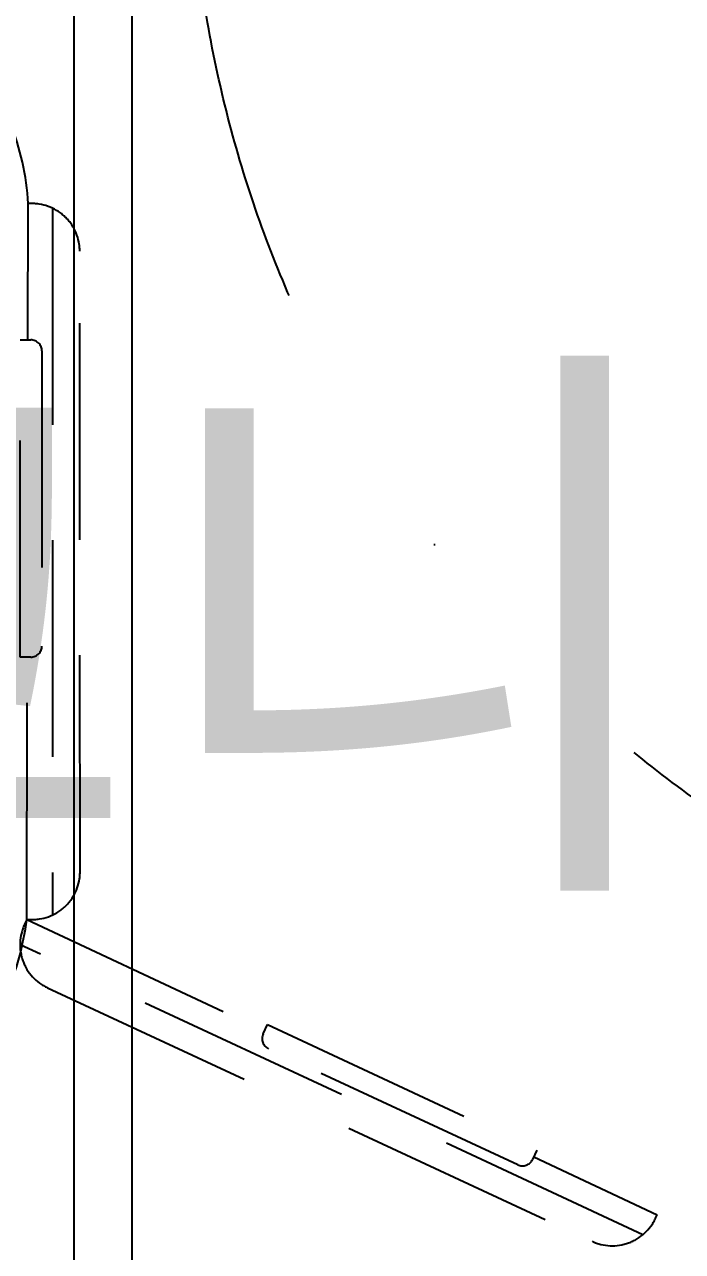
# Model space of a CAD drawing. Header units: millimetres. Extents: x 7086022 to 7120578, y 229555 to 276126.
# Drawn here: x 7107149 to 7107604, y 242629 to 243479 of the extents above; entities that cross this region are included whole.
import ezdxf
from ezdxf.enums import TextEntityAlignment as Align
from ezdxf.xclip import XClip

# ---------------------------------------------------------------- set-up
doc = ezdxf.new("R2010")
doc.units = ezdxf.units.MM
doc.header["$LTSCALE"] = 100
doc.header["$XCLIPFRAME"] = 2
doc.linetypes.add('U-84D-EX$0$DASHDOTX2', pattern=[2, 1, -0.5, 0, -0.5])
doc.linetypes.add('U-84D-EX$0$HID', pattern=[2.3, 1.5, -0.8])
for name, color, linetype in [('BP', 7, 'Continuous'), ('TEXT', 2, 'Continuous'), ('U-84D-EX$0$C-DOOR', 1, 'Continuous'), ('U-84D-EX$0$DOR', 4, 'Continuous'), ('U-84D-EX$0$ELE', 6, 'Continuous'), ('U-84D-EX$0$FUR_미설치가구', 8, 'U-84D-EX$0$HID')]:
    doc.layers.add(name, color=color, linetype=linetype)
doc.styles.add('맑은 고딕', font='')
doc.styles.get('맑은 고딕').set_extended_font_data('Malgun Gothic')

# ---------------------------------------------------------------- blocks, each defined once
blk = doc.blocks.new('U-84D-EX$0$세탁기')
at = {"layer": 'U-84D-EX$0$FUR_미설치가구'}
for p, q in [((765.6, 1178.08), (805.64, 1263.52)), ((819.48, 1253.6), (618.7, 822.58)), ((601.18, 827.28), (678.31, 991.79)), ((568.18, 864.1), (138.41, 863.9)), ((108.55, 844.96), (598.04, 845.15)), ((199.77, 828.04), (105.41, 828.22)), ((601.18, 827.28), (419.49, 827.66))]:
    blk.add_line(p, q, dxfattribs=at)
for points in [[(601.18, 827.28), (604.64, 825.67, 0.414214), (648.49, 841.63), (824.03, 1218.53, 0.414214), (808.07, 1262.39), (805.64, 1263.52)], [(601.18, 827.28), (601.18, 831.1, 0.414214), (568.18, 864.1), (138.41, 863.9, 0.414214), (105.41, 830.9), (105.41, 828.22)]]:
    blk.add_lwpolyline(points, format="xyb", dxfattribs=at)
for points in [[(680.45, 990.79), (673.88, 993.86), (760.82, 1180.31), (767.4, 1177.24, -0.414214), (771.12, 1167.01), (690.69, 994.52, -0.414214)], [(419.49, 830.03), (419.49, 822.77), (199.77, 822.77), (199.77, 830.03, -0.414214), (207.47, 837.73), (411.79, 837.73, -0.414214)]]:
    blk.add_lwpolyline(points, format="xyb", close=True, dxfattribs=at)
for centre, radius, start, end in [((115.79, 649.24), 179.28, 93.31955, 130.22832), ((574.05, 622.95), 206.13, 52.33518, 82.43627)]:
    blk.add_arc(centre, radius, start, end, dxfattribs=at)
blk = doc.blocks.new('U-84D-EX$0$A$Cc7b664ce')
at = {"layer": 'U-84D-EX$0$C-DOOR', "linetype": 'U-84D-EX$0$DASHDOTX2', "ltscale": 4}
blk.add_arc((170.96, 15.77), 839.27, 11.9938, 89.41669, dxfattribs=at)
blk = doc.blocks.new('U-84D-EX', base_point=(0, 0))
at = {"layer": 'U-84D-EX$0$ELE'}
for p, q in [((-5075, -1070), (-3835, -1070)), ((-3835, -1110), (-5035, -1110))]:
    blk.add_line(p, q, dxfattribs=at)
at = {"layer": 'U-84D-EX$0$DOR', "xscale": -1}
blk.add_blockref('U-84D-EX$0$A$Cc7b664ce', (-3600, -2005), dxfattribs=at)
at = {"layer": 'U-84D-EX$0$FUR_미설치가구', "rotation": 180}
blk.add_blockref('U-84D-EX$0$세탁기', (-3935, -210), dxfattribs=at)
blk = doc.blocks.new('302 NAME')
at = {"layer": 'TEXT', "linetype": 'Continuous', "style": '맑은 고딕'}
blk.add_text('발코니2', height=300, dxfattribs=at).set_placement((7107153.44, 243060.69), align=Align.MIDDLE_CENTER)
blk = doc.blocks.new('A$C9892afa6')
at = {"layer": 'TEXT'}
blk.add_blockref('302 NAME', (-7090708.06, -240124.92), dxfattribs=at)

msp = doc.modelspace()

# ---------------------------------------------------------------- block references
at = {"layer": 'BP'}
ref = msp.add_blockref('U-84D-EX', (7106113.06, 247394.92), dxfattribs=dict(at, rotation=90))
XClip(ref).set_block_clipping_path([(324.9999999999, 0), (324.9999999967, -2999.9999999991), (2544.9999999997, -2999.9999999991), (2544.9999999997, -1934.9999999991), (6614.9999999999, -1934.9999999991), (6614.9999999999, -10964.9999999991), (-9540.0000000001, -10964.9999999991), (-9540.0000000001, -17.3253110833)])

# ---------------------------------------------------------------- next in the draw order: block references
msp.add_blockref('A$C9892afa6', (7090708.06, 240124.92), dxfattribs=at)

doc.saveas('drawing.dxf')
